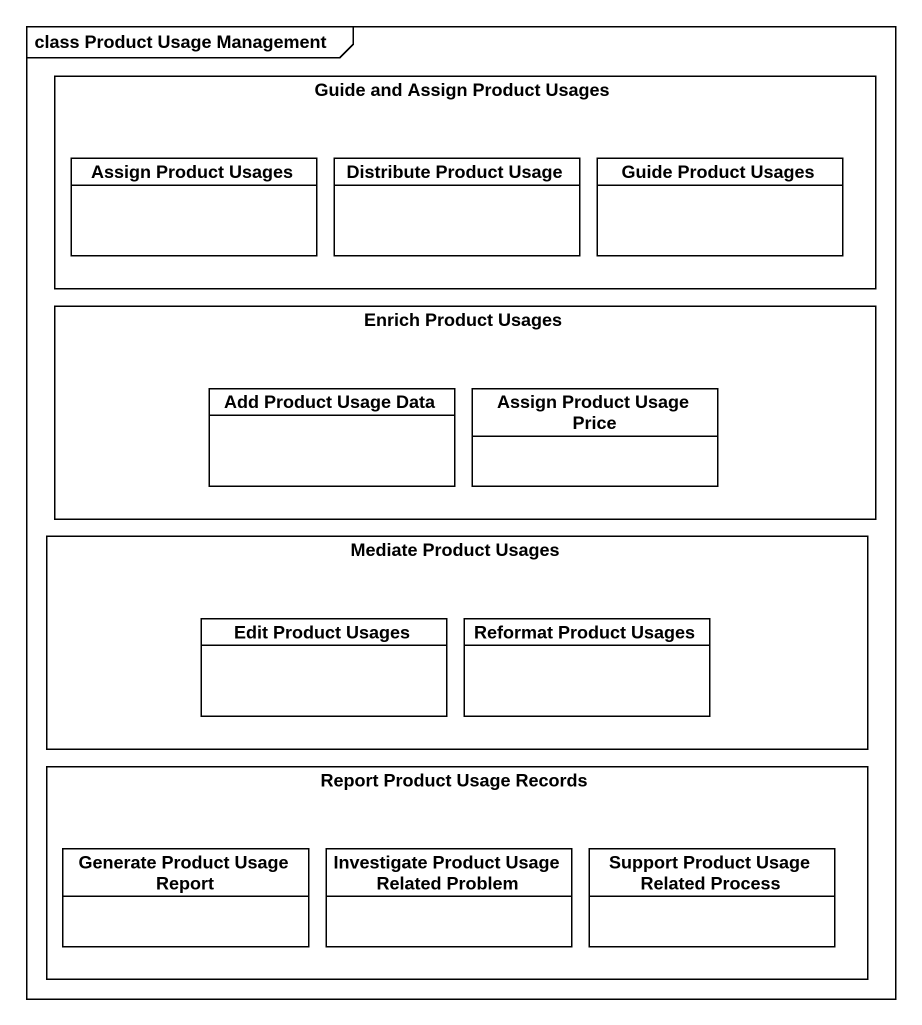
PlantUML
@startuml
mainframe class Product Usage Management
hide circle
hide empty members
rectangle "Guide and Assign Product Usages" as Guide_and_Assign_Product {
  class "Assign Product Usages" as Assign_Product_Usages #FFFFFF
  class "Distribute Product Usage" as Distribute_Product_Usage #FFFFFF
  class "Guide Product Usages" as Guide_Product_Usages #FFFFFF
}
rectangle "Enrich Product Usages" as Enrich_Product_Usages {
  class "Add Product Usage Data" as Add_Product_Usage_Data #FFFFFF
  class "Assign Product Usage Price" as Assign_Product_Usage_Price #FFFFFF
}
rectangle "Mediate Product Usages" as Mediate_Product_Usages {
  class "Edit Product Usages" as Edit_Product_Usages #FFFFFF
  class "Reformat Product Usages" as Reformat_Product_Usages #FFFFFF
}
rectangle "Report Product Usage Records" as Report_Product_Usage_Records {
  class "Generate Product Usage Report" as Generate_Product_Usage #FFFFFF
  class "Investigate Product Usage Related Problem" as Investigate_Product_Usage #FFFFFF
  class "Support Product Usage Related Process" as Support_Product_Usage #FFFFFF
}
@enduml
